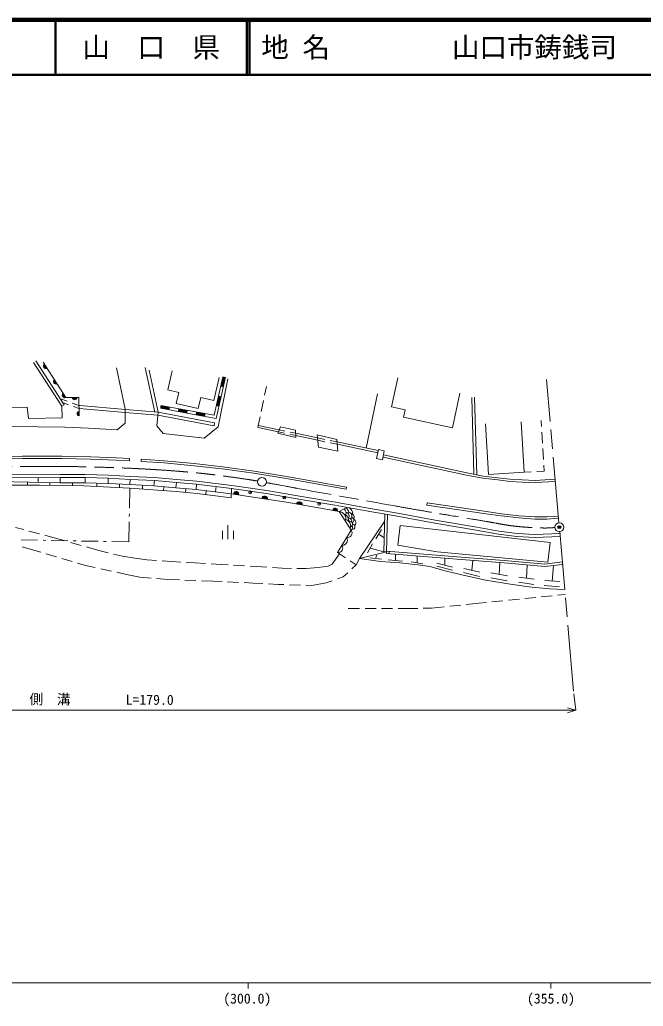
# Model space of a CAD drawing. Units: millimetres, scale not verified. Extents: x 40000 to 680000, y 20000 to 380000.
# Drawn here: x 326488 to 439805, y 200756 to 380000 of the extents above; entities that cross this region are included whole.
import ezdxf
from ezdxf.enums import TextEntityAlignment as Align

# ---------------------------------------------------------------- set-up
doc = ezdxf.new("R2010")
doc.units = ezdxf.units.MM
doc.header["$LTSCALE"] = 1000
doc.header["$PDMODE"] = 32
doc.header["$PDSIZE"] = 500
doc.linetypes.add('CHAIN', pattern=[18.5, 12, -1.5, 3.5, -1.5])
for name, color, linetype, lineweight in [('M-BGD', 7, 'Continuous', 13), ('M-BMK', 2, 'CHAIN', 13), ('M-BMK-SRVR', 3, 'Continuous', 13), ('M-STR-HTXT', 7, 'Continuous', 13), ('M-TTL', 2, 'Continuous', 140), ('M-TTL-BAND', 7, 'Continuous', 13), ('M-TTL-LINE', 7, 'Continuous', 50)]:
    doc.layers.add(name, color=color, linetype=linetype, lineweight=lineweight)
doc.layers.add('M-OTRS', color=6, linetype='Continuous')
doc.layers.add('M-TTL-TXT', color=7, linetype='Continuous')
doc.styles.add('ＭＳ ゴシック', font='')
doc.styles.get('ＭＳ ゴシック').set_extended_font_data('MS Gothic')

# ---------------------------------------------------------------- blocks, each defined once
blk = doc.blocks.new('荒地')
at = {"color": 7, "linetype": 'Continuous', "lineweight": 13}
for p, q in [((-1, 0.25), (-1, -1.25)), ((0, -1.25), (0, 1.25)), ((1, 0.25), (1, -1.25))]:
    blk.add_line(p, q, dxfattribs=at)

msp = doc.modelspace()

# ---------------------------------------------------------------- linework, layer by layer
at = {"layer": 'M-BGD'}
for p, q in [((329007, 317720), (334144, 309761)), ((329444, 318002), (334581, 310043)), ((334875, 311350), (330736, 317777)), ((345662, 309243), (344086, 316776)), ((349279, 316792), (351012, 308724)), ((349992, 316329), (351637, 308671)), ((353389, 312763), (354184, 316193)), ((362721, 315021), (361749, 310825)), ((361819, 308124), (363401, 315142)), ((362569, 306049), (364286, 314774)), ((363054, 313376), (363450, 315131)), ((363098, 311523), (363889, 315032)), ((363103, 313365), (363499, 315120)), ((363152, 313354), (363548, 315109)), ((363201, 313343), (363596, 315098)), ((363250, 313332), (363645, 315087)), ((363298, 313321), (363694, 315076)), ((363347, 313310), (363743, 315065)), ((363396, 313299), (363792, 315054)), ((363445, 313288), (363840, 315043)), ((394070, 309671), (395219, 314944)), ((353389, 312763), (355414, 312294)), ((355414, 312294), (354946, 310275)), ((370987, 311766), (371317, 313335)), ((389441, 302177), (391486, 312026)), ((405114, 305854), (406490, 312169)), ((335097, 310693), (333887, 311118)), ((335346, 310033), (334364, 310378)), ((337201, 311350), (334875, 311350)), ((337250, 309936), (336040, 310361)), ((337316, 308051), (337201, 311350)), ((354946, 310275), (358907, 309357)), ((359375, 311376), (358907, 309357)), ((359375, 311376), (361749, 310825)), ((362201, 307545), (363098, 311523)), ((362263, 309867), (362659, 311622)), ((362312, 309856), (362707, 311611)), ((362361, 309845), (362756, 311600)), ((362409, 309834), (362805, 311589)), ((362458, 309823), (362854, 311578)), ((362507, 309812), (362903, 311567)), ((362556, 309801), (362951, 311556)), ((362604, 309790), (363000, 311545)), ((362653, 309779), (363049, 311534)), ((370370, 308831), (370782, 310788)), ((409040, 297407), (408642, 311385)), ((409543, 297308), (409142, 311400)), ((324367, 309554), (327828, 309582)), ((327828, 309582), (328070, 307568)), ((334144, 309761), (334581, 310043)), ((334173, 307654), (334144, 309761)), ((337270, 309356), (336289, 309701)), ((337385, 309888), (337250, 309936)), ((345655, 308632), (337270, 309356)), ((345701, 309170), (337385, 309888)), ((345634, 306720), (345662, 309243)), ((351565, 308136), (345655, 308632)), ((351637, 308671), (345701, 309170)), ((351637, 308671), (351385, 306211)), ((361904, 306759), (351637, 308671)), ((355270, 308814), (352041, 309405)), ((353664, 309159), (352050, 309455)), ((353673, 309208), (352059, 309504)), ((353682, 309257), (352068, 309553)), ((353691, 309307), (352077, 309602)), ((353700, 309356), (352086, 309651)), ((353709, 309405), (352095, 309700)), ((353718, 309454), (352104, 309750)), ((353727, 309503), (352113, 309799)), ((353736, 309552), (352122, 309848)), ((361819, 308124), (352131, 309897)), ((358499, 308223), (355270, 308814)), ((356894, 308568), (355279, 308863)), ((356903, 308617), (355288, 308913)), ((356912, 308666), (355297, 308962)), ((356921, 308715), (355306, 309011)), ((356930, 308765), (355315, 309060)), ((356939, 308814), (355324, 309109)), ((356948, 308863), (355333, 309158)), ((356957, 308912), (355342, 309208)), ((356966, 308961), (355351, 309257)), ((360132, 308026), (358517, 308321)), ((360141, 308075), (358526, 308371)), ((360150, 308124), (358535, 308420)), ((360159, 308173), (358544, 308469)), ((360168, 308223), (358553, 308518)), ((360177, 308272), (358562, 308567)), ((360186, 308321), (358571, 308616)), ((360195, 308370), (358580, 308666)), ((396513, 309139), (394070, 309671)), ((396220, 307792), (396513, 309139)), ((334173, 307654), (328070, 307568)), ((344203, 305489), (345634, 306720)), ((361806, 306228), (351565, 308136)), ((362201, 307545), (358499, 308223)), ((360123, 307977), (358508, 308272)), ((361806, 306228), (361904, 306759)), ((369835, 306283), (370165, 307852)), ((405114, 305854), (396220, 307792)), ((411681, 297396), (411137, 306579)), ((418140, 297779), (417596, 306961)), ((421295, 306079), (421230, 307176)), ((317521, 306131), (329865, 306040)), ((329865, 306040), (334670, 305997)), ((334670, 305997), (338997, 305776)), ((338997, 305776), (344203, 305489)), ((351385, 306211), (352548, 304819)), ((352548, 304819), (360023, 303989)), ((360023, 303989), (362569, 306049)), ((369753, 305892), (369835, 306283)), ((369753, 305892), (373490, 305109)), ((369835, 306283), (373650, 305484)), ((373881, 306023), (373381, 304853)), ((373381, 304853), (376686, 304116)), ((373490, 305109), (374590, 304878)), ((373650, 305484), (374660, 305272)), ((376618, 305455), (373881, 306023)), ((375639, 305067), (376649, 304856)), ((376686, 304116), (376618, 305455)), ((376649, 304856), (380617, 304025)), ((421472, 303084), (421354, 305081)), ((375569, 304673), (376670, 304443)), ((376670, 304443), (380659, 303607)), ((380564, 304550), (380785, 302363)), ((384133, 303762), (380564, 304550)), ((380617, 304025), (381906, 303755)), ((380659, 303607), (381944, 303338)), ((382884, 303550), (384172, 303280)), ((382922, 303133), (384207, 302864)), ((384311, 301601), (384133, 303762)), ((384172, 303280), (391627, 301719)), ((380785, 302363), (384311, 301601)), ((384207, 302864), (391545, 301327)), ((391666, 301900), (391327, 300282)), ((392742, 301675), (391666, 301900)), ((392742, 301675), (392403, 300056)), ((421649, 300089), (421531, 302086)), ((316692, 300570), (326965, 300694)), ((316698, 300170), (326967, 300294)), ((326965, 300694), (334127, 300680)), ((326967, 300294), (334123, 300280)), ((334123, 300280), (339368, 300184)), ((334127, 300680), (339380, 300584)), ((339368, 300184), (344078, 299975)), ((339380, 300584), (344097, 300374)), ((344078, 299975), (346443, 299860)), ((344097, 300374), (346462, 300260)), ((346462, 300260), (346443, 299860)), ((348560, 299765), (348587, 300164)), ((348560, 299765), (352717, 299479)), ((348587, 300164), (352750, 299877)), ((352717, 299479), (358171, 298945)), ((352750, 299877), (358213, 299343)), ((358213, 299343), (363808, 298713)), ((391327, 300282), (392403, 300056)), ((392506, 300546), (407688, 297263)), ((392588, 300937), (407769, 297655)), ((358171, 298945), (363759, 298315)), ((363759, 298315), (369041, 297610)), ((363808, 298713), (369101, 298006)), ((369041, 297610), (375258, 296580)), ((369101, 298006), (375327, 296974)), ((407769, 297655), (410724, 297077)), ((418140, 297779), (411681, 297396)), ((418140, 297779), (419457, 297857)), ((420455, 297916), (421773, 297994)), ((421773, 297994), (421708, 299091)), ((333827, 297378), (318569, 297320)), ((333828, 296828), (318572, 296770)), ((333830, 295878), (318576, 296170)), ((327916, 295991), (327905, 295422)), ((329853, 295954), (329869, 296813)), ((331976, 295913), (331966, 295399)), ((338376, 297378), (333827, 297378)), ((338367, 296828), (333828, 296828)), ((333830, 295878), (333828, 296828)), ((338352, 295878), (333830, 295878)), ((336051, 295878), (336051, 295341)), ((338352, 295878), (338367, 296828)), ((342542, 295745), (338352, 295878)), ((342582, 296694), (338367, 296828)), ((342605, 297244), (338376, 297378)), ((340512, 295809), (340492, 295186)), ((342542, 295745), (342582, 296694)), ((346567, 296484), (342582, 296694)), ((346596, 297034), (342605, 297244)), ((346518, 295536), (346567, 296484)), ((350953, 296256), (346567, 296484)), ((350993, 296804), (346596, 297034)), ((350886, 295308), (350953, 296256)), ((354958, 295893), (350953, 296256)), ((355006, 296441), (350993, 296804)), ((354876, 294947), (354958, 295893)), ((358620, 295588), (354958, 295893)), ((358675, 296135), (355006, 296441)), ((365041, 295380), (358675, 296135)), ((375258, 296580), (379664, 295779)), ((375327, 296974), (379734, 296173)), ((379664, 295779), (385785, 294692)), ((379734, 296173), (385855, 295086)), ((407688, 297263), (410663, 296682)), ((410663, 296682), (413352, 296376)), ((410724, 297077), (413399, 296774)), ((413352, 296376), (415526, 296109)), ((413399, 296774), (415563, 296508)), ((415526, 296109), (417777, 295976)), ((415563, 296508), (417795, 296376)), ((417777, 295976), (420161, 295900)), ((417795, 296376), (420156, 296300)), ((420156, 296300), (423788, 296500)), ((420161, 295900), (423823, 296101)), ((322612, 295412), (330078, 295426)), ((330078, 295426), (338125, 295312)), ((338125, 295312), (346488, 294868)), ((346518, 295536), (342542, 295745)), ((344625, 295635), (344590, 294969)), ((346424, 291250), (346488, 294868)), ((346488, 294868), (354901, 294263)), ((350886, 295308), (346518, 295536)), ((348825, 295415), (348788, 294703)), ((354876, 294947), (350886, 295308)), ((352689, 295145), (352624, 294427)), ((358524, 294643), (354876, 294947)), ((354901, 294263), (358706, 293919)), ((356690, 294796), (356632, 294107)), ((358524, 294643), (358620, 295588)), ((364923, 293884), (358524, 294643)), ((364970, 294835), (358620, 295588)), ((360364, 294425), (360280, 293715)), ((362080, 294221), (362192, 295164)), ((364884, 293118), (364970, 294835)), ((364970, 294835), (371298, 293934)), ((365041, 295380), (371384, 294477)), ((371384, 294477), (378047, 293312)), ((385785, 294692), (385855, 295086)), ((358706, 293919), (364884, 293118)), ((364923, 293884), (374977, 292350)), ((371298, 293934), (377954, 292770)), ((374977, 292350), (384532, 290633)), ((377954, 292770), (383770, 291779)), ((378047, 293312), (383866, 292320)), ((383866, 292320), (389148, 291348)), ((400449, 291827), (400507, 292223)), ((400507, 292223), (411296, 290637)), ((383770, 291779), (389053, 290806)), ((384532, 290633), (385900, 291387)), ((384532, 290633), (386734, 287229)), ((389053, 290806), (395060, 289795)), ((389148, 291348), (395154, 290337)), ((400449, 291827), (411240, 290241)), ((411296, 290637), (414050, 290256)), ((346316, 285133), (346380, 288751)), ((346398, 289750), (346407, 290250)), ((392789, 288821), (388254, 282103)), ((392822, 290172), (392654, 283337)), ((393302, 290160), (393134, 283326)), ((395060, 289795), (401906, 288556)), ((395154, 290337), (402002, 289097)), ((402002, 289097), (409532, 287782)), ((411240, 290241), (413998, 289859)), ((413998, 289859), (417177, 289478)), ((414050, 290256), (417214, 289876)), ((417177, 289478), (420114, 289287)), ((417214, 289876), (420128, 289687)), ((420114, 289287), (422288, 289275)), ((420128, 289687), (422276, 289675)), ((422276, 289675), (424372, 289810)), ((422288, 289275), (424407, 289412)), ((327207, 287357), (325750, 287744)), ((330106, 286586), (328173, 287100)), ((386734, 287229), (384218, 283181)), ((391216, 285656), (392234, 287373)), ((395227, 284523), (395635, 288099)), ((395635, 288099), (422882, 284996)), ((401906, 288556), (409439, 287240)), ((409439, 287240), (413482, 286553)), ((409532, 287782), (413565, 287097)), ((413565, 287097), (416891, 286644)), ((326726, 285484), (329725, 285430)), ((330725, 285412), (331225, 285403)), ((332529, 285942), (331072, 286329)), ((332225, 285385), (335225, 285331)), ((334782, 285301), (332529, 285942)), ((337668, 284481), (335744, 285028)), ((336224, 285314), (336724, 285305)), ((337724, 285287), (340724, 285233)), ((341724, 285215), (342223, 285206)), ((343223, 285188), (346316, 285133)), ((391725, 286514), (392717, 285878)), ((413482, 286553), (416838, 286096)), ((416838, 286096), (420118, 285905)), ((416891, 286644), (420123, 286456)), ((420118, 285905), (424696, 286102)), ((420123, 286456), (424672, 286652)), ((326932, 284218), (328834, 283677)), ((328834, 283677), (330294, 283244)), ((340882, 283567), (338630, 284208)), ((342542, 283158), (340882, 283567)), ((388254, 282103), (393134, 283326)), ((389685, 283171), (390612, 284785)), ((390148, 283978), (392654, 283337)), ((392654, 283337), (393134, 283326)), ((393133, 282991), (393169, 283439)), ((393169, 283439), (405961, 282411)), ((393561, 282956), (393597, 283405)), ((422474, 281419), (422882, 284996)), ((331253, 282960), (333170, 282391)), ((334129, 282107), (336047, 281538)), ((345173, 282509), (343513, 282918)), ((347376, 282194), (345173, 282509)), ((349607, 281851), (347376, 282194)), ((351368, 281740), (349607, 281851)), ((354127, 281565), (352366, 281676)), ((355759, 281466), (354127, 281565)), ((384592, 282938), (383247, 281107)), ((384592, 282938), (384218, 283181)), ((385689, 282224), (384592, 282938)), ((387624, 280964), (386527, 281678)), ((388254, 282103), (387624, 280964)), ((388254, 282103), (392056, 281550)), ((392212, 281988), (390118, 282217)), ((391165, 282103), (391375, 282713)), ((392056, 281550), (395584, 281321)), ((393133, 282991), (405925, 281963)), ((396074, 281646), (393465, 281898)), ((394770, 281772), (394794, 282857)), ((399750, 281167), (397633, 281488)), ((398692, 281327), (398736, 282540)), ((403716, 280894), (403735, 282139)), ((405925, 281963), (414505, 281296)), ((405961, 282411), (414542, 281744)), ((408671, 279964), (408838, 281736)), ((414542, 281744), (421894, 281096)), ((421894, 281096), (425098, 281499)), ((337005, 281254), (338465, 280821)), ((338465, 280821), (340221, 280446)), ((341199, 280237), (343154, 279818)), ((358389, 281308), (356757, 281406)), ((360250, 281206), (358389, 281308)), ((363109, 281050), (361248, 281152)), ((364359, 280973), (363109, 281050)), ((367354, 280788), (365357, 280911)), ((369602, 280650), (368352, 280727)), ((371406, 280526), (369602, 280650)), ((374208, 280335), (372404, 280458)), ((375868, 280313), (374208, 280335)), ((378527, 280278), (376867, 280300)), ((380730, 280478), (378527, 280278)), ((382532, 280735), (380730, 280478)), ((383247, 281107), (382532, 280735)), ((386822, 280206), (387624, 280964)), ((395584, 281321), (398807, 280978)), ((398807, 280978), (401000, 280634)), ((401000, 280634), (403784, 279891)), ((405115, 280018), (402300, 280704)), ((405123, 280551), (402308, 281238)), ((403784, 279891), (407102, 279109)), ((410121, 279603), (407220, 280324)), ((413623, 279235), (413756, 281354)), ((414505, 281296), (421902, 280643)), ((418562, 278533), (418680, 280927)), ((421902, 280643), (425137, 281051)), ((423277, 278013), (423520, 280847)), ((344132, 279609), (345888, 279234)), ((345888, 279234), (348320, 278719)), ((348320, 278719), (350353, 278558)), ((351350, 278479), (353383, 278318)), ((353383, 278318), (355497, 278234)), ((356496, 278194), (358494, 278114)), ((359493, 278074), (361607, 277989)), ((361607, 277989), (363256, 277912)), ((364255, 277865), (366253, 277771)), ((382203, 277689), (383275, 278061)), ((384220, 278389), (385292, 278762)), ((385292, 278762), (386095, 279520)), ((407102, 279109), (411183, 278193)), ((410049, 278844), (407149, 279565)), ((411183, 278193), (415245, 277507)), ((415060, 278069), (412074, 278584)), ((415117, 278978), (412130, 279492)), ((419961, 278336), (417163, 278731)), ((424667, 277910), (421887, 278116)), ((367252, 277724), (368901, 277646)), ((368901, 277646), (370676, 277546)), ((371675, 277489), (373450, 277389)), ((373450, 277389), (374497, 277359)), ((375497, 277331), (377496, 277275)), ((378495, 277246), (379543, 277217)), ((379543, 277217), (382203, 277689)), ((415245, 277507), (419002, 276973)), ((419914, 277395), (417117, 277790)), ((419002, 276973), (422778, 276611)), ((424588, 276984), (421807, 277190)), ((422778, 276611), (425538, 276458)), ((412307, 274217), (414297, 274417)), ((415292, 274518), (417282, 274718)), ((418277, 274818), (420267, 275018)), ((421262, 275119), (423252, 275319)), ((424246, 275419), (425617, 275557)), ((386199, 273035), (388262, 273030)), ((389262, 273027), (391262, 273022)), ((392262, 273019), (394262, 273014)), ((395262, 273012), (397326, 273006)), ((397326, 273006), (398829, 273039)), ((399828, 273060), (401331, 273092)), ((401331, 273092), (403647, 273331)), ((404641, 273433), (406631, 273638)), ((407626, 273740), (409941, 273979)), ((409941, 273979), (411312, 274117))]:
    msp.add_line(p, q, dxfattribs=at)
msp.add_lwpolyline([(395227, 284523), (402379, 283294), (422474, 281419)], dxfattribs=at)
for centre, radius, start, end in [((331232, 317069), 433, 127.17337, 298.38297), ((331226, 317065), 347, 127.17337, 298.38297), ((331221, 317062), 260, 127.17337, 298.38297), ((331215, 317058), 173, 127.17337, 298.38297), ((331210, 317055), 86.6, 127.17337, 298.38297), ((333061, 314269), 455, 129.72541, 295.83093), ((333052, 314263), 364, 129.72541, 295.83093), ((333042, 314257), 273, 129.72541, 295.83093), ((333033, 314251), 182, 129.72541, 295.83093), ((333024, 314245), 91, 129.72541, 295.83093), ((334677, 311762), 456, 129.86136, 295.69498), ((334667, 311756), 365, 129.86136, 295.69498), ((334658, 311749), 274, 129.86136, 295.69498), ((334648, 311743), 182, 129.86136, 295.69498), ((334639, 311737), 91.3, 129.86136, 295.69498), ((336480, 311393), 443, 185.54835, 354.45165), ((336480, 311385), 354, 185.54835, 354.45165), ((336480, 311376), 266, 185.54835, 354.45165), ((336480, 311368), 177, 185.54835, 354.45165), ((336480, 311359), 88.6, 185.54835, 354.45165), ((337265, 308409), 362, 85.91128, 278.06141), ((337273, 308410), 289, 85.91128, 278.06141), ((337280, 308410), 217, 85.91128, 278.06141), ((337288, 308410), 145, 85.91128, 278.06141), ((337296, 308410), 72.3, 85.91128, 278.06141), ((365825, 293821), 457, 342.05054, 172.83074), ((365823, 293812), 366, 342.05054, 172.83074), ((365821, 293804), 274, 342.05054, 172.83074), ((365819, 293796), 183, 342.05054, 172.83074), ((365818, 293787), 91.4, 342.05054, 172.83074), ((371000, 292921), 535, 355.08621, 167.5646), ((371001, 292928), 428, 355.08621, 167.5646), ((371002, 292935), 321, 355.08621, 167.5646), ((371004, 292942), 214, 355.08621, 167.5646), ((371005, 292949), 107, 355.08621, 167.5646), ((377292, 291889), 544, 354.47118, 165.16075), ((377293, 291898), 435, 354.47118, 165.16075), ((377295, 291907), 326, 354.47118, 165.16075), ((377296, 291915), 218, 354.47118, 165.16075), ((377298, 291924), 109, 354.47118, 165.16075), ((383805, 290806), 459, 344.68601, 174.94592), ((383804, 290798), 367, 344.68601, 174.94592), ((383802, 290790), 275, 344.68601, 174.94592), ((383801, 290781), 184, 344.68601, 174.94592), ((383799, 290773), 91.8, 344.68601, 174.94592), ((384510, 289412), 1221, 336.80222, 89.00826), ((384891, 290369), 904, 338.5965, 55.43022), ((385351, 290449), 921, 345.14323, 65.98518), ((385647, 289808), 719, 323.07641, 79.06979), ((386150, 289854), 711, 313.91806, 80.63866), ((385846, 290324), 1121, 356.85768, 59.71805), ((384968, 288962), 1321, 356.07172, 62.43473), ((385375, 288044), 1230, 337.50675, 73.85282), ((386085, 288705), 793, 356.16849, 77.03572), ((386429, 288353), 538, 287.24023, 105.46751), ((386640, 289666), 628, 328.3515, 77.71401), ((386667, 289055), 517, 303.69384, 69.68479), ((386914, 288646), 655, 315.75385, 64.96426), ((385991, 286756), 881, 263.76908, 32.51681), ((386245, 287765), 726, 312.39381, 26.23024), ((386917, 287893), 501, 270.9709, 74.293), ((385153, 285406), 881, 263.76908, 32.51681), ((384314, 284057), 881, 263.76908, 32.51681)]:
    msp.add_arc(centre, radius, start, end, dxfattribs=at)
for p in [(368373, 294128), (374571, 293213), (380921, 292049)]:
    msp.add_point(p, dxfattribs=at)
at = {"layer": 'M-BMK'}
for p, q in [((424479, 288587), (422204, 314638)), ((427147, 258037), (424618, 286993))]:
    msp.add_line(p, q, dxfattribs=at)
for points, knots in [([(271089, 298361), (274087, 298398), (277085, 298430), (280084, 298458), (285452, 298506), (290821, 298544), (296190, 298576), (302379, 298614), (308569, 298620), (314758, 298665), (320720, 298709), (326682, 298868), (332644, 298843), (335888, 298830), (339132, 298772), (342373, 298665), (345500, 298563), (348625, 298426), (351747, 298220), (354568, 298035), (357389, 297815), (360200, 297508), (362788, 297226), (365367, 296856), (367942, 296470), (368538, 296381), (369133, 296278), (369727, 296175)], [0, 0, 0, 0, 1, 1, 1, 2, 2, 2, 3, 3, 3, 4, 4, 4, 5, 5, 5, 6, 6, 6, 7, 7, 7, 8, 8, 8, 9, 9, 9, 9]), ([(371299, 295896), (373197, 295551), (375091, 295187), (376989, 294839), (380873, 294127), (384759, 293427), (388646, 292733), (392654, 292018), (396661, 291301), (400674, 290612), (404225, 290003), (407784, 289433), (411337, 288832), (412840, 288578), (414334, 288258), (415846, 288061), (417047, 287905), (418255, 287805), (419464, 287735), (420452, 287677), (421442, 287637), (422431, 287656), (422872, 287664), (423313, 287705), (423753, 287741)], [0, 0, 0, 0, 1, 1, 1, 2, 2, 2, 3, 3, 3, 4, 4, 4, 5, 5, 5, 6, 6, 6, 7, 7, 7, 8, 8, 8, 8])]:
    msp.add_open_spline(points, degree=3, knots=knots, dxfattribs=at)
at = {"layer": 'M-BMK-SRVR'}
for centre in [(370513, 296037), (424549, 287790)]:
    msp.add_circle(centre, 800, dxfattribs=at)
at = {"layer": 'M-OTRS'}
msp.add_point((424549, 287790), dxfattribs=at)
at = {"layer": 'M-STR-HTXT'}
for p, q in [((427200, 257540), (427520, 254538)), ((427520, 254538), (255174, 254530)), ((427520, 254538), (426020, 254988)), ((427520, 254538), (426020, 254088))]:
    msp.add_line(p, q, dxfattribs=at)
at = {"layer": 'M-TTL'}
msp.add_line((680000, 380000), (40000, 380000), dxfattribs=at)
at = {"layer": 'M-TTL-BAND'}
for p, q in [((40000, 205000), (579000, 205000)), ((368000, 205000), (368000, 204000)), ((423000, 205000), (423000, 204000))]:
    msp.add_line(p, q, dxfattribs=at)
at = {"layer": 'M-TTL-LINE'}
for p, q in [((333000, 380000), (333000, 370000)), ((367750, 380000), (367750, 370000)), ((368250, 380000), (368250, 370000)), ((40000, 370000), (680000, 370000))]:
    msp.add_line(p, q, dxfattribs=at)

# ---------------------------------------------------------------- block references
at = {"layer": 'M-BGD', "xscale": 1000, "yscale": 1000}
msp.add_blockref('荒地', (364317, 286894), dxfattribs=at)

# ---------------------------------------------------------------- texts
at = {"layer": 'M-STR-HTXT', "style": 'ＭＳ ゴシック'}
msp.add_text('側\u3000溝\u3000\u3000\u3000\u3000L=179.0', height=1833, rotation=359.698, dxfattribs=at).set_placement((341347, 255034), align=Align.BOTTOM_CENTER)
at = {"layer": 'M-TTL-BAND', "style": 'ＭＳ ゴシック'}
for s, p in [('(300.0)', (367844, 200695)), ('(355.0)', (423036, 200695))]:
    msp.add_text(s, height=1833, dxfattribs=at).set_placement(p, align=Align.BOTTOM_CENTER)
at = {"layer": 'M-TTL-TXT', "style": 'ＭＳ ゴシック'}
msp.add_text('山\u3000口\u3000県', height=3666, dxfattribs=at).set_placement((350375, 375000), align=Align.MIDDLE_CENTER)
for s, p in [('地 名', (370380, 375000)), ('山口市鋳銭司', (405024, 375000))]:
    msp.add_text(s, height=3666, dxfattribs=at).set_placement(p, align=Align.MIDDLE_LEFT)

doc.saveas('drawing.dxf')
